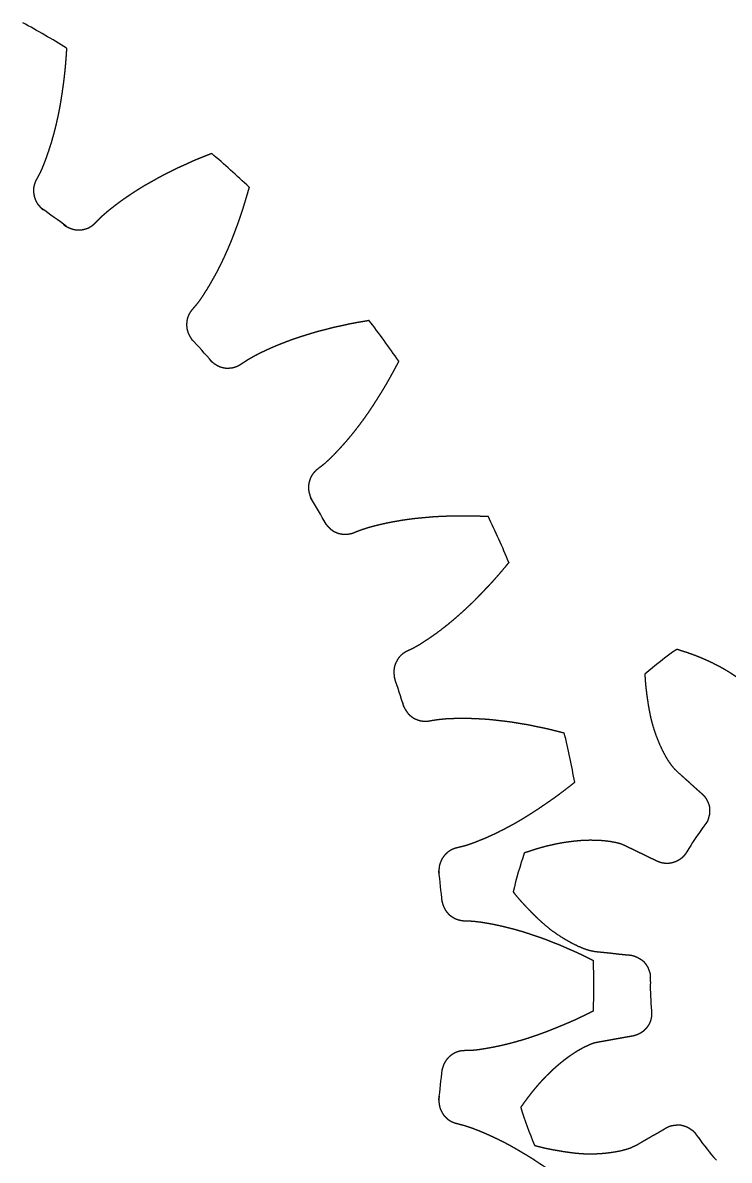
# Model space of a CAD drawing. Header units: millimetres. Extents: x -220 to 558, y -86 to 300.
# Drawn here: x 529.52 to 544.96, y 46.18 to 71.06 of the extents above; entities that cross this region are included whole.
import ezdxf

# ---------------------------------------------------------------- set-up
doc = ezdxf.new("R2010")
doc.units = ezdxf.units.MM
doc.header["$MEASUREMENT"] = 0
doc.layers.add('Untitled v10_Sketch14', color=7, linetype='Continuous')

msp = doc.modelspace()

# ---------------------------------------------------------------- linework, layer by layer
at = {"layer": 'Untitled v10_Sketch14'}
for centre, radius, start, end in [((517.811, 49.672), 24.379, 58.7016, 61.3011), ((517.747, 49.718), 24.379, 46.7016, 49.3011), ((518, 50), 20.765, 53.0748, 54.9402), ((517.694, 49.777), 24.379, 34.7016, 37.3011), ((518, 50), 20.765, 41.0748, 42.9402), ((518, 50), 20.765, 29.0748, 30.9402), ((517.654, 49.845), 24.379, 22.7016, 25.3011), ((548.938, 50.082), 8.897, 125.1702, 130.8484), ((518, 50), 20.765, 17.0748, 18.9402), ((517.63, 49.921), 24.379, 10.7016, 13.3011), ((549, 50), 5.764, 143.1527, 149.4465), ((548.902, 50.03), 8.897, 161.1702, 166.8484), ((518, 50), 20.765, 5.0748, 6.9402), ((517.621, 49.999), 24.379, 358.7016, 1.3011), ((549, 50), 5.764, 179.1527, 185.4465), ((518, 50), 20.765, 353.0748, 354.9402), ((548.903, 49.966), 8.897, 197.1702, 202.8484), ((549, 50), 5.764, 215.1527, 221.4465)]:
    msp.add_arc(centre, radius, start, end, dxfattribs=at)
for points in [[(530.476, 70.503), (530.475, 70.484), (530.472, 70.448), (530.469, 70.396), (530.464, 70.329), (530.459, 70.252), (530.453, 70.181), (530.447, 70.115), (530.442, 70.053), (530.436, 69.997), (530.43, 69.943), (530.425, 69.892), (530.419, 69.842), (530.412, 69.792), (530.406, 69.74), (530.398, 69.687), (530.391, 69.631), (530.383, 69.573), (530.374, 69.512), (530.364, 69.448), (530.354, 69.383), (530.343, 69.315), (530.331, 69.245), (530.318, 69.172), (530.303, 69.097), (530.287, 69.019), (530.27, 68.939), (530.251, 68.856), (530.231, 68.772), (530.21, 68.687), (530.187, 68.602), (530.164, 68.518), (530.14, 68.437), (530.116, 68.358), (530.091, 68.283), (530.067, 68.211), (530.044, 68.144), (530.021, 68.081), (529.999, 68.023), (529.978, 67.968), (529.958, 67.917), (529.939, 67.869), (529.919, 67.824), (529.899, 67.782), (529.879, 67.742), (529.858, 67.703), (529.836, 67.665), (529.816, 67.627), (529.797, 67.589), (529.78, 67.549), (529.767, 67.508), (529.758, 67.466), (529.753, 67.422), (529.752, 67.378), (529.755, 67.336), (529.761, 67.296), (529.769, 67.26), (529.777, 67.231), (529.784, 67.208), (529.789, 67.193), (529.794, 67.183), (529.799, 67.173), (529.804, 67.162), (529.812, 67.147), (529.821, 67.13), (529.83, 67.113), (529.839, 67.098), (529.846, 67.088), (529.852, 67.081), (529.86, 67.073), (529.87, 67.062), (529.883, 67.047), (529.897, 67.03), (529.913, 67.012), (529.928, 66.996), (529.942, 66.983), (529.952, 66.976), (529.958, 66.973), (529.962, 66.972), (529.964, 66.971)], [(530.403, 66.653), (530.405, 66.651), (530.41, 66.645), (530.419, 66.637), (530.432, 66.626), (530.452, 66.612), (530.475, 66.599), (530.5, 66.586), (530.526, 66.574), (530.554, 66.563), (530.581, 66.553), (530.607, 66.544), (530.63, 66.537), (530.651, 66.533), (530.669, 66.53), (530.686, 66.528), (530.703, 66.527), (530.719, 66.527), (530.736, 66.526), (530.752, 66.526), (530.767, 66.526), (530.78, 66.527), (530.791, 66.527), (530.802, 66.528), (530.814, 66.53), (530.828, 66.533), (530.846, 66.537), (530.865, 66.542), (530.886, 66.548), (530.906, 66.554), (530.925, 66.56), (530.941, 66.566), (530.954, 66.572), (530.966, 66.578), (530.977, 66.584), (530.988, 66.59), (531, 66.597), (531.012, 66.605), (531.027, 66.615), (531.042, 66.626), (531.057, 66.637), (531.072, 66.649), (531.085, 66.66), (531.096, 66.67), (531.105, 66.68), (531.115, 66.69), (531.125, 66.701), (531.137, 66.714), (531.15, 66.728), (531.165, 66.742), (531.18, 66.756), (531.194, 66.77), (531.206, 66.783), (531.217, 66.794), (531.227, 66.804), (531.237, 66.814), (531.247, 66.823), (531.258, 66.833), (531.271, 66.845), (531.286, 66.857), (531.302, 66.871), (531.319, 66.886), (531.336, 66.901), (531.351, 66.915), (531.364, 66.927), (531.374, 66.935), (531.381, 66.941), (531.386, 66.944), (531.389, 66.946), (531.392, 66.948), (531.396, 66.952), (531.405, 66.959), (531.418, 66.97), (531.436, 66.985), (531.457, 67.001), (531.478, 67.018), (531.497, 67.032), (531.512, 67.044), (531.523, 67.053), (531.533, 67.061), (531.542, 67.068), (531.554, 67.077), (531.568, 67.087), (531.585, 67.1), (531.604, 67.114), (531.625, 67.13), (531.647, 67.146), (531.67, 67.163), (531.694, 67.18), (531.719, 67.198), (531.746, 67.217), (531.775, 67.237), (531.807, 67.258), (531.84, 67.281), (531.876, 67.305), (531.912, 67.329), (531.949, 67.354), (531.986, 67.378), (532.023, 67.401), (532.058, 67.424), (532.092, 67.445), (532.125, 67.465), (532.156, 67.484), (532.186, 67.502), (532.216, 67.519), (532.246, 67.536), (532.275, 67.552), (532.305, 67.569), (532.336, 67.586), (532.367, 67.604), (532.4, 67.622), (532.433, 67.641), (532.467, 67.66), (532.501, 67.679), (532.535, 67.697), (532.567, 67.715), (532.598, 67.731), (532.628, 67.746), (532.657, 67.761), (532.685, 67.774), (532.712, 67.788), (532.741, 67.801), (532.769, 67.816), (532.799, 67.831), (532.83, 67.847), (532.861, 67.863), (532.893, 67.878), (532.924, 67.893), (532.954, 67.907), (532.984, 67.92), (533.014, 67.933), (533.045, 67.947), (533.078, 67.961), (533.112, 67.977), (533.149, 67.994), (533.189, 68.013), (533.231, 68.032), (533.275, 68.051), (533.321, 68.07), (533.366, 68.089), (533.41, 68.107), (533.453, 68.124), (533.493, 68.14), (533.53, 68.154), (533.564, 68.168), (533.595, 68.18), (533.616, 68.189), (533.631, 68.195), (533.64, 68.199), (533.644, 68.201)], [(534.466, 67.461), (534.461, 67.443), (534.451, 67.408), (534.437, 67.358), (534.419, 67.294), (534.397, 67.219), (534.377, 67.151), (534.357, 67.087), (534.339, 67.028), (534.322, 66.974), (534.305, 66.923), (534.289, 66.874), (534.273, 66.826), (534.256, 66.779), (534.239, 66.73), (534.221, 66.679), (534.202, 66.626), (534.181, 66.57), (534.16, 66.513), (534.138, 66.453), (534.114, 66.391), (534.089, 66.327), (534.063, 66.261), (534.035, 66.192), (534.005, 66.122), (533.973, 66.049), (533.939, 65.974), (533.904, 65.897), (533.867, 65.819), (533.828, 65.74), (533.788, 65.662), (533.748, 65.585), (533.708, 65.51), (533.668, 65.438), (533.628, 65.369), (533.59, 65.304), (533.553, 65.244), (533.518, 65.187), (533.484, 65.134), (533.452, 65.085), (533.422, 65.039), (533.393, 64.996), (533.364, 64.956), (533.336, 64.919), (533.308, 64.884), (533.279, 64.851), (533.251, 64.818), (533.223, 64.786), (533.196, 64.752), (533.171, 64.717), (533.15, 64.679), (533.132, 64.639), (533.118, 64.598), (533.108, 64.555), (533.102, 64.513), (533.1, 64.473), (533.1, 64.436), (533.102, 64.406), (533.104, 64.382), (533.106, 64.366), (533.109, 64.355), (533.111, 64.345), (533.115, 64.333), (533.119, 64.317), (533.124, 64.298), (533.13, 64.279), (533.135, 64.263), (533.14, 64.252), (533.145, 64.243), (533.15, 64.234), (533.158, 64.221), (533.167, 64.204), (533.178, 64.184), (533.19, 64.163), (533.201, 64.145), (533.212, 64.129), (533.22, 64.12), (533.226, 64.116), (533.23, 64.114), (533.231, 64.113)], [(533.594, 63.711), (533.596, 63.708), (533.6, 63.701), (533.606, 63.691), (533.617, 63.678), (533.634, 63.661), (533.653, 63.643), (533.675, 63.625), (533.699, 63.607), (533.723, 63.591), (533.748, 63.575), (533.771, 63.561), (533.793, 63.55), (533.812, 63.541), (533.829, 63.534), (533.845, 63.529), (533.861, 63.525), (533.877, 63.521), (533.893, 63.517), (533.909, 63.514), (533.924, 63.511), (533.937, 63.508), (533.948, 63.507), (533.959, 63.506), (533.971, 63.505), (533.985, 63.505), (534.003, 63.505), (534.023, 63.506), (534.045, 63.507), (534.066, 63.509), (534.085, 63.511), (534.102, 63.513), (534.117, 63.516), (534.13, 63.52), (534.142, 63.523), (534.154, 63.527), (534.166, 63.532), (534.18, 63.537), (534.196, 63.543), (534.213, 63.551), (534.231, 63.559), (534.248, 63.567), (534.263, 63.575), (534.275, 63.583), (534.287, 63.591), (534.298, 63.599), (534.31, 63.608), (534.325, 63.617), (534.341, 63.628), (534.358, 63.639), (534.376, 63.65), (534.393, 63.66), (534.407, 63.67), (534.42, 63.679), (534.432, 63.687), (534.443, 63.694), (534.455, 63.702), (534.469, 63.709), (534.484, 63.717), (534.501, 63.726), (534.519, 63.737), (534.539, 63.748), (534.558, 63.759), (534.576, 63.77), (534.591, 63.778), (534.603, 63.784), (534.611, 63.788), (534.616, 63.79), (534.619, 63.792), (534.623, 63.793), (534.628, 63.796), (534.638, 63.802), (534.653, 63.81), (534.674, 63.82), (534.698, 63.832), (534.721, 63.844), (534.743, 63.854), (534.76, 63.863), (534.774, 63.869), (534.784, 63.874), (534.795, 63.879), (534.808, 63.885), (534.824, 63.893), (534.843, 63.902), (534.865, 63.912), (534.889, 63.923), (534.914, 63.934), (534.939, 63.946), (534.966, 63.957), (534.995, 63.97), (535.025, 63.983), (535.058, 63.996), (535.093, 64.011), (535.131, 64.026), (535.17, 64.042), (535.211, 64.058), (535.253, 64.074), (535.294, 64.09), (535.334, 64.105), (535.373, 64.12), (535.411, 64.134), (535.447, 64.146), (535.482, 64.158), (535.515, 64.17), (535.548, 64.18), (535.58, 64.191), (535.613, 64.201), (535.645, 64.211), (535.679, 64.221), (535.714, 64.232), (535.749, 64.243), (535.786, 64.255), (535.823, 64.266), (535.86, 64.278), (535.896, 64.289), (535.932, 64.299), (535.966, 64.309), (535.998, 64.317), (536.029, 64.325), (536.059, 64.333), (536.089, 64.34), (536.12, 64.348), (536.151, 64.356), (536.183, 64.364), (536.217, 64.373), (536.25, 64.382), (536.284, 64.391), (536.318, 64.399), (536.35, 64.407), (536.382, 64.413), (536.415, 64.42), (536.448, 64.426), (536.482, 64.434), (536.519, 64.442), (536.559, 64.451), (536.602, 64.461), (536.648, 64.471), (536.695, 64.481), (536.743, 64.49), (536.791, 64.499), (536.838, 64.507), (536.883, 64.515), (536.926, 64.522), (536.966, 64.529), (537.002, 64.535), (537.034, 64.541), (537.057, 64.545), (537.072, 64.548), (537.082, 64.55), (537.086, 64.55)], [(537.736, 63.656), (537.728, 63.639), (537.711, 63.607), (537.687, 63.561), (537.655, 63.502), (537.619, 63.434), (537.585, 63.371), (537.553, 63.313), (537.523, 63.259), (537.494, 63.21), (537.467, 63.163), (537.441, 63.119), (537.415, 63.075), (537.389, 63.032), (537.362, 62.988), (537.334, 62.942), (537.304, 62.894), (537.273, 62.844), (537.24, 62.792), (537.206, 62.738), (537.17, 62.682), (537.132, 62.625), (537.092, 62.566), (537.051, 62.505), (537.007, 62.442), (536.961, 62.377), (536.912, 62.311), (536.861, 62.243), (536.809, 62.174), (536.755, 62.105), (536.7, 62.037), (536.644, 61.97), (536.589, 61.905), (536.535, 61.843), (536.482, 61.784), (536.431, 61.729), (536.383, 61.677), (536.336, 61.629), (536.292, 61.584), (536.251, 61.542), (536.212, 61.504), (536.174, 61.468), (536.138, 61.435), (536.103, 61.405), (536.068, 61.376), (536.033, 61.35), (535.998, 61.324), (535.964, 61.298), (535.931, 61.27), (535.9, 61.241), (535.871, 61.208), (535.845, 61.173), (535.823, 61.136), (535.804, 61.096), (535.79, 61.056), (535.779, 61.017), (535.771, 60.981), (535.767, 60.951), (535.764, 60.928), (535.763, 60.911), (535.763, 60.9), (535.764, 60.89), (535.764, 60.877), (535.765, 60.86), (535.767, 60.841), (535.768, 60.821), (535.77, 60.805), (535.772, 60.793), (535.775, 60.783), (535.779, 60.773), (535.783, 60.759), (535.789, 60.74), (535.796, 60.718), (535.802, 60.696), (535.81, 60.675), (535.817, 60.658), (535.823, 60.647), (535.828, 60.642), (535.831, 60.639), (535.833, 60.637)], [(536.104, 60.169), (536.105, 60.166), (536.108, 60.158), (536.112, 60.147), (536.12, 60.132), (536.132, 60.112), (536.148, 60.09), (536.165, 60.068), (536.185, 60.046), (536.205, 60.025), (536.226, 60.004), (536.246, 59.986), (536.265, 59.971), (536.282, 59.958), (536.297, 59.947), (536.312, 59.939), (536.327, 59.932), (536.341, 59.924), (536.357, 59.918), (536.371, 59.911), (536.385, 59.905), (536.397, 59.9), (536.408, 59.896), (536.418, 59.892), (536.43, 59.889), (536.444, 59.886), (536.461, 59.883), (536.481, 59.879), (536.502, 59.876), (536.523, 59.873), (536.543, 59.871), (536.56, 59.87), (536.575, 59.87), (536.588, 59.871), (536.601, 59.872), (536.613, 59.873), (536.626, 59.875), (536.641, 59.877), (536.658, 59.88), (536.676, 59.884), (536.695, 59.888), (536.713, 59.892), (536.73, 59.897), (536.744, 59.902), (536.757, 59.908), (536.769, 59.913), (536.783, 59.919), (536.799, 59.926), (536.817, 59.933), (536.837, 59.94), (536.856, 59.947), (536.874, 59.954), (536.891, 59.96), (536.905, 59.966), (536.919, 59.972), (536.931, 59.976), (536.944, 59.981), (536.959, 59.985), (536.975, 59.99), (536.994, 59.996), (537.014, 60.002), (537.036, 60.009), (537.057, 60.016), (537.077, 60.022), (537.093, 60.028), (537.106, 60.031), (537.115, 60.033), (537.12, 60.034), (537.124, 60.035), (537.127, 60.036), (537.133, 60.038), (537.144, 60.041), (537.161, 60.045), (537.183, 60.051), (537.209, 60.058), (537.234, 60.065), (537.258, 60.07), (537.276, 60.075), (537.291, 60.079), (537.302, 60.081), (537.314, 60.084), (537.328, 60.087), (537.345, 60.091), (537.365, 60.096), (537.389, 60.101), (537.414, 60.107), (537.441, 60.113), (537.469, 60.119), (537.497, 60.125), (537.528, 60.131), (537.56, 60.137), (537.595, 60.144), (537.633, 60.151), (537.673, 60.158), (537.715, 60.165), (537.758, 60.172), (537.802, 60.18), (537.845, 60.187), (537.888, 60.193), (537.929, 60.199), (537.969, 60.205), (538.007, 60.21), (538.043, 60.214), (538.079, 60.218), (538.113, 60.222), (538.147, 60.225), (538.18, 60.229), (538.214, 60.232), (538.249, 60.235), (538.285, 60.238), (538.323, 60.242), (538.361, 60.245), (538.399, 60.249), (538.438, 60.252), (538.476, 60.256), (538.513, 60.258), (538.548, 60.261), (538.581, 60.262), (538.613, 60.264), (538.644, 60.265), (538.675, 60.266), (538.707, 60.267), (538.739, 60.268), (538.772, 60.27), (538.807, 60.272), (538.842, 60.274), (538.877, 60.275), (538.911, 60.276), (538.945, 60.277), (538.977, 60.276), (539.01, 60.276), (539.044, 60.276), (539.079, 60.275), (539.117, 60.276), (539.158, 60.277), (539.202, 60.277), (539.249, 60.278), (539.297, 60.278), (539.346, 60.277), (539.395, 60.275), (539.443, 60.274), (539.488, 60.272), (539.532, 60.27), (539.572, 60.268), (539.608, 60.267), (539.641, 60.265), (539.664, 60.265), (539.68, 60.264), (539.69, 60.264), (539.694, 60.264)], [(540.144, 59.254), (540.132, 59.24), (540.109, 59.212), (540.076, 59.172), (540.033, 59.121), (539.983, 59.061), (539.937, 59.007), (539.893, 58.957), (539.853, 58.91), (539.815, 58.868), (539.779, 58.828), (539.744, 58.79), (539.71, 58.753), (539.675, 58.716), (539.639, 58.678), (539.602, 58.639), (539.563, 58.599), (539.522, 58.556), (539.479, 58.512), (539.435, 58.467), (539.388, 58.419), (539.339, 58.371), (539.288, 58.321), (539.234, 58.271), (539.178, 58.218), (539.12, 58.164), (539.058, 58.11), (538.995, 58.054), (538.929, 57.998), (538.862, 57.941), (538.794, 57.886), (538.726, 57.832), (538.658, 57.78), (538.592, 57.73), (538.529, 57.684), (538.467, 57.64), (538.409, 57.6), (538.353, 57.562), (538.301, 57.528), (538.252, 57.496), (538.206, 57.466), (538.162, 57.439), (538.119, 57.414), (538.078, 57.392), (538.038, 57.371), (537.999, 57.352), (537.959, 57.334), (537.92, 57.316), (537.882, 57.296), (537.846, 57.274), (537.811, 57.248), (537.778, 57.219), (537.749, 57.187), (537.722, 57.152), (537.7, 57.115), (537.681, 57.08), (537.666, 57.046), (537.655, 57.018), (537.648, 56.996), (537.644, 56.98), (537.641, 56.969), (537.64, 56.959), (537.638, 56.946), (537.635, 56.929), (537.632, 56.91), (537.63, 56.891), (537.628, 56.874), (537.628, 56.862), (537.628, 56.852), (537.63, 56.841), (537.632, 56.826), (537.633, 56.807), (537.635, 56.784), (537.637, 56.761), (537.64, 56.739), (537.644, 56.721), (537.648, 56.709), (537.651, 56.702), (537.653, 56.699), (537.655, 56.697)], [(546.706, 55.289), (546.702, 55.287), (546.693, 55.283), (546.68, 55.278), (546.663, 55.272), (546.643, 55.265), (546.625, 55.26), (546.607, 55.255), (546.591, 55.251), (546.575, 55.248), (546.56, 55.246), (546.546, 55.244), (546.532, 55.243), (546.518, 55.243), (546.503, 55.242), (546.489, 55.242), (546.474, 55.243), (546.459, 55.244), (546.443, 55.245), (546.427, 55.247), (546.411, 55.249), (546.394, 55.252), (546.376, 55.256), (546.359, 55.261), (546.341, 55.267), (546.324, 55.273), (546.308, 55.279), (546.294, 55.285), (546.28, 55.29), (546.268, 55.296), (546.257, 55.302), (546.246, 55.309), (546.234, 55.316), (546.222, 55.323), (546.209, 55.332), (546.196, 55.341), (546.183, 55.351), (546.171, 55.361), (546.159, 55.372), (546.148, 55.382), (546.137, 55.393), (546.128, 55.403), (546.118, 55.414), (546.109, 55.425), (546.101, 55.436), (546.092, 55.447), (546.084, 55.459), (546.075, 55.471), (546.068, 55.484), (546.06, 55.496), (546.053, 55.508), (546.047, 55.52), (546.041, 55.531), (546.035, 55.542), (546.029, 55.554), (546.022, 55.566), (546.015, 55.579), (546.008, 55.593), (546, 55.607), (545.992, 55.622), (545.985, 55.636), (545.978, 55.649), (545.971, 55.662), (545.964, 55.675), (545.957, 55.688), (545.949, 55.703), (545.941, 55.718), (545.932, 55.735), (545.923, 55.752), (545.914, 55.768), (545.906, 55.783), (545.899, 55.797), (545.892, 55.809), (545.886, 55.821), (545.88, 55.832), (545.874, 55.843), (545.868, 55.855), (545.861, 55.867), (545.854, 55.88), (545.848, 55.891), (545.842, 55.903), (545.836, 55.914), (545.83, 55.925), (545.824, 55.937), (545.816, 55.951), (545.808, 55.967), (545.799, 55.984), (545.789, 56.002), (545.78, 56.02), (545.771, 56.036), (545.762, 56.051), (545.755, 56.065), (545.749, 56.077), (545.742, 56.089), (545.736, 56.101), (545.728, 56.115), (545.72, 56.131), (545.712, 56.147), (545.703, 56.164), (545.694, 56.18), (545.685, 56.195), (545.678, 56.209), (545.671, 56.22), (545.665, 56.23), (545.661, 56.238), (545.657, 56.245), (545.653, 56.251), (545.648, 56.259), (545.642, 56.268), (545.635, 56.278), (545.625, 56.29), (545.615, 56.303), (545.605, 56.315), (545.596, 56.327), (545.587, 56.337), (545.578, 56.347), (545.57, 56.357), (545.56, 56.367), (545.55, 56.379), (545.538, 56.391), (545.527, 56.403), (545.516, 56.415), (545.506, 56.425), (545.497, 56.435), (545.488, 56.443), (545.48, 56.452), (545.471, 56.461), (545.46, 56.471), (545.447, 56.483), (545.433, 56.497), (545.418, 56.51), (545.404, 56.524), (545.391, 56.536), (545.379, 56.546), (545.369, 56.555), (545.359, 56.564), (545.348, 56.573), (545.336, 56.583), (545.322, 56.595), (545.305, 56.608), (545.288, 56.622), (545.27, 56.637), (545.253, 56.65), (545.236, 56.663), (545.222, 56.674), (545.208, 56.684), (545.197, 56.693), (545.185, 56.701), (545.175, 56.709), (545.163, 56.718), (545.151, 56.727), (545.138, 56.737), (545.122, 56.747), (545.106, 56.759), (545.089, 56.77), (545.072, 56.782), (545.055, 56.792), (545.041, 56.802), (545.029, 56.81), (545.019, 56.817), (545.01, 56.823), (545.002, 56.828), (544.992, 56.834), (544.981, 56.841), (544.969, 56.849), (544.955, 56.858), (544.94, 56.867), (544.924, 56.876), (544.91, 56.885), (544.895, 56.893), (544.881, 56.902), (544.868, 56.91), (544.855, 56.917), (544.842, 56.925), (544.829, 56.932), (544.815, 56.94), (544.801, 56.948), (544.786, 56.956), (544.771, 56.964), (544.755, 56.972), (544.739, 56.981), (544.723, 56.99), (544.706, 56.998), (544.69, 57.007), (544.673, 57.016), (544.656, 57.025), (544.639, 57.033), (544.621, 57.042), (544.603, 57.052), (544.583, 57.061), (544.563, 57.071), (544.542, 57.081), (544.519, 57.091), (544.496, 57.102), (544.471, 57.113), (544.447, 57.124), (544.422, 57.134), (544.399, 57.145), (544.376, 57.154), (544.355, 57.163), (544.336, 57.171), (544.318, 57.179), (544.3, 57.186), (544.281, 57.194), (544.26, 57.202), (544.237, 57.211), (544.212, 57.221), (544.185, 57.231), (544.158, 57.241), (544.131, 57.25), (544.107, 57.259), (544.087, 57.266), (544.07, 57.272), (544.056, 57.277), (544.045, 57.281), (544.033, 57.285), (544.02, 57.289), (544.004, 57.294), (543.984, 57.301), (543.961, 57.308), (543.936, 57.316), (543.911, 57.324), (543.887, 57.332), (543.865, 57.339), (543.846, 57.345), (543.831, 57.35), (543.821, 57.353), (543.816, 57.354), (543.814, 57.355), (543.813, 57.355)], [(543.118, 56.812), (543.118, 56.804), (543.119, 56.788), (543.119, 56.762), (543.121, 56.725), (543.124, 56.674), (543.129, 56.618), (543.135, 56.558), (543.142, 56.495), (543.149, 56.427), (543.159, 56.356), (543.169, 56.283), (543.18, 56.208), (543.192, 56.132), (543.205, 56.055), (543.22, 55.977), (543.236, 55.899), (543.254, 55.821), (543.274, 55.742), (543.297, 55.662), (543.322, 55.581), (543.35, 55.499), (543.381, 55.417), (543.414, 55.334), (543.45, 55.253), (543.487, 55.173), (543.525, 55.098), (543.563, 55.027), (543.6, 54.963), (543.637, 54.905), (543.671, 54.854), (543.704, 54.81), (543.736, 54.772), (543.767, 54.739), (543.798, 54.708), (543.828, 54.679), (543.859, 54.651), (543.891, 54.623), (543.923, 54.594), (543.957, 54.564), (543.991, 54.534), (544.025, 54.503), (544.06, 54.471), (544.095, 54.439), (544.13, 54.407), (544.164, 54.376), (544.198, 54.345), (544.23, 54.315), (544.262, 54.287), (544.292, 54.261), (544.32, 54.236), (544.347, 54.214), (544.372, 54.192), (544.394, 54.171), (544.414, 54.149), (544.432, 54.126), (544.448, 54.102), (544.462, 54.078), (544.475, 54.052), (544.487, 54.027), (544.498, 54.003), (544.508, 53.979), (544.516, 53.956), (544.523, 53.934), (544.528, 53.912), (544.531, 53.889), (544.533, 53.866), (544.533, 53.841), (544.533, 53.816), (544.532, 53.792), (544.531, 53.772), (544.53, 53.756), (544.529, 53.745), (544.526, 53.736), (544.523, 53.726), (544.519, 53.711), (544.513, 53.69), (544.507, 53.665), (544.5, 53.64), (544.493, 53.618), (544.486, 53.599), (544.478, 53.585), (544.47, 53.572), (544.459, 53.557), (544.445, 53.54), (544.429, 53.518), (544.414, 53.496), (544.401, 53.477), (544.392, 53.464), (544.387, 53.457)], [(537.823, 56.183), (537.823, 56.179), (537.824, 56.172), (537.826, 56.16), (537.83, 56.143), (537.838, 56.121), (537.849, 56.097), (537.862, 56.072), (537.876, 56.046), (537.892, 56.02), (537.908, 55.996), (537.924, 55.974), (537.939, 55.955), (537.952, 55.939), (537.966, 55.926), (537.978, 55.915), (537.991, 55.904), (538.004, 55.894), (538.017, 55.884), (538.03, 55.875), (538.042, 55.866), (538.053, 55.858), (538.063, 55.852), (538.072, 55.847), (538.083, 55.842), (538.096, 55.836), (538.113, 55.829), (538.131, 55.821), (538.151, 55.813), (538.171, 55.806), (538.19, 55.8), (538.206, 55.796), (538.221, 55.793), (538.234, 55.79), (538.247, 55.789), (538.259, 55.788), (538.272, 55.786), (538.288, 55.786), (538.305, 55.785), (538.323, 55.785), (538.342, 55.785), (538.361, 55.786), (538.378, 55.787), (538.393, 55.789), (538.407, 55.791), (538.42, 55.794), (538.435, 55.797), (538.452, 55.8), (538.471, 55.803), (538.492, 55.806), (538.512, 55.809), (538.532, 55.812), (538.549, 55.815), (538.564, 55.818), (538.578, 55.82), (538.592, 55.822), (538.606, 55.824), (538.621, 55.825), (538.638, 55.827), (538.657, 55.828), (538.678, 55.83), (538.701, 55.833), (538.723, 55.835), (538.744, 55.837), (538.761, 55.839), (538.774, 55.84), (538.783, 55.84), (538.789, 55.84), (538.792, 55.84), (538.796, 55.84), (538.802, 55.84), (538.813, 55.841), (538.831, 55.842), (538.854, 55.843), (538.88, 55.845), (538.907, 55.846), (538.93, 55.846), (538.95, 55.847), (538.964, 55.848), (538.977, 55.848), (538.988, 55.848), (539.003, 55.849), (539.02, 55.849), (539.041, 55.849), (539.065, 55.85), (539.091, 55.85), (539.119, 55.85), (539.147, 55.85), (539.176, 55.85), (539.207, 55.85), (539.24, 55.849), (539.276, 55.848), (539.314, 55.847), (539.355, 55.846), (539.397, 55.844), (539.441, 55.842), (539.486, 55.84), (539.53, 55.838), (539.573, 55.835), (539.614, 55.833), (539.654, 55.83), (539.693, 55.827), (539.729, 55.824), (539.764, 55.821), (539.799, 55.817), (539.832, 55.813), (539.866, 55.809), (539.9, 55.805), (539.935, 55.801), (539.971, 55.797), (540.008, 55.793), (540.046, 55.788), (540.085, 55.784), (540.123, 55.779), (540.161, 55.774), (540.197, 55.769), (540.232, 55.764), (540.265, 55.759), (540.297, 55.754), (540.327, 55.748), (540.358, 55.743), (540.389, 55.737), (540.421, 55.732), (540.454, 55.727), (540.488, 55.721), (540.522, 55.716), (540.557, 55.71), (540.591, 55.704), (540.624, 55.697), (540.656, 55.69), (540.688, 55.683), (540.72, 55.676), (540.755, 55.668), (540.792, 55.661), (540.833, 55.653), (540.876, 55.645), (540.921, 55.635), (540.968, 55.625), (541.016, 55.614), (541.064, 55.603), (541.11, 55.591), (541.154, 55.579), (541.196, 55.569), (541.235, 55.559), (541.271, 55.55), (541.303, 55.542), (541.325, 55.536), (541.34, 55.533), (541.35, 55.53), (541.354, 55.529)], [(541.584, 54.448), (541.57, 54.436), (541.542, 54.414), (541.5, 54.381), (541.448, 54.34), (541.387, 54.293), (541.33, 54.249), (541.277, 54.209), (541.228, 54.172), (541.182, 54.138), (541.138, 54.107), (541.096, 54.077), (541.055, 54.048), (541.014, 54.019), (540.971, 53.99), (540.926, 53.959), (540.88, 53.928), (540.831, 53.895), (540.78, 53.86), (540.726, 53.825), (540.671, 53.789), (540.613, 53.752), (540.553, 53.714), (540.49, 53.675), (540.424, 53.635), (540.356, 53.595), (540.284, 53.554), (540.21, 53.513), (540.134, 53.471), (540.057, 53.431), (539.979, 53.39), (539.901, 53.352), (539.824, 53.315), (539.75, 53.28), (539.677, 53.248), (539.608, 53.218), (539.543, 53.191), (539.481, 53.165), (539.423, 53.142), (539.368, 53.121), (539.316, 53.102), (539.268, 53.084), (539.221, 53.069), (539.177, 53.056), (539.133, 53.044), (539.09, 53.034), (539.048, 53.024), (539.006, 53.014), (538.965, 53.003), (538.924, 52.988), (538.885, 52.971), (538.847, 52.949), (538.811, 52.924), (538.778, 52.895), (538.749, 52.864), (538.723, 52.833), (538.701, 52.804), (538.685, 52.778), (538.673, 52.758), (538.666, 52.743), (538.661, 52.733), (538.657, 52.723), (538.653, 52.711), (538.647, 52.696), (538.64, 52.677), (538.633, 52.659), (538.628, 52.643), (538.625, 52.631), (538.624, 52.621), (538.623, 52.61), (538.622, 52.595), (538.62, 52.576), (538.617, 52.554), (538.614, 52.53), (538.612, 52.508), (538.612, 52.49), (538.613, 52.478), (538.615, 52.47), (538.617, 52.466), (538.618, 52.465)], [(544.036, 52.93), (544.033, 52.926), (544.028, 52.918), (544.02, 52.906), (544.01, 52.891), (543.998, 52.874), (543.987, 52.859), (543.975, 52.845), (543.964, 52.832), (543.953, 52.821), (543.943, 52.81), (543.932, 52.8), (543.921, 52.791), (543.91, 52.782), (543.899, 52.774), (543.887, 52.765), (543.875, 52.757), (543.862, 52.749), (543.849, 52.74), (543.835, 52.732), (543.82, 52.725), (543.804, 52.717), (543.788, 52.71), (543.771, 52.704), (543.753, 52.698), (543.736, 52.693), (543.72, 52.688), (543.704, 52.685), (543.69, 52.681), (543.677, 52.679), (543.664, 52.677), (543.651, 52.676), (543.638, 52.675), (543.624, 52.674), (543.608, 52.673), (543.592, 52.673), (543.576, 52.674), (543.56, 52.675), (543.544, 52.676), (543.529, 52.678), (543.514, 52.68), (543.5, 52.683), (543.486, 52.686), (543.473, 52.689), (543.459, 52.693), (543.446, 52.697), (543.432, 52.702), (543.418, 52.707), (543.405, 52.713), (543.391, 52.718), (543.379, 52.724), (543.367, 52.73), (543.355, 52.735), (543.344, 52.741), (543.332, 52.746), (543.319, 52.753), (543.306, 52.759), (543.292, 52.766), (543.277, 52.773), (543.262, 52.78), (543.248, 52.787), (543.234, 52.794), (543.221, 52.8), (543.208, 52.807), (543.194, 52.813), (543.18, 52.82), (543.164, 52.828), (543.147, 52.836), (543.13, 52.844), (543.113, 52.852), (543.098, 52.86), (543.084, 52.867), (543.071, 52.873), (543.059, 52.879), (543.048, 52.884), (543.036, 52.89), (543.024, 52.896), (543.012, 52.902), (542.999, 52.908), (542.987, 52.914), (542.976, 52.919), (542.964, 52.925), (542.953, 52.93), (542.941, 52.936), (542.926, 52.943), (542.91, 52.951), (542.893, 52.96), (542.874, 52.968), (542.856, 52.977), (542.839, 52.985), (542.824, 52.993), (542.81, 52.999), (542.798, 53.005), (542.786, 53.011), (542.773, 53.017), (542.759, 53.024), (542.743, 53.032), (542.727, 53.04), (542.709, 53.048), (542.693, 53.056), (542.677, 53.064), (542.663, 53.07), (542.651, 53.075), (542.64, 53.08), (542.632, 53.084), (542.625, 53.087), (542.618, 53.09), (542.61, 53.094), (542.599, 53.097), (542.587, 53.101), (542.572, 53.106), (542.557, 53.11), (542.542, 53.114), (542.527, 53.118), (542.514, 53.121), (542.501, 53.124), (542.488, 53.127), (542.475, 53.129), (542.46, 53.132), (542.443, 53.135), (542.427, 53.138), (542.411, 53.141), (542.396, 53.144), (542.383, 53.147), (542.372, 53.149), (542.36, 53.151), (542.348, 53.153), (542.333, 53.155), (542.315, 53.157), (542.296, 53.159), (542.275, 53.162), (542.256, 53.164), (542.239, 53.166), (542.223, 53.168), (542.209, 53.169), (542.196, 53.17), (542.182, 53.171), (542.166, 53.172), (542.148, 53.173), (542.127, 53.175), (542.104, 53.176), (542.082, 53.177), (542.059, 53.178), (542.039, 53.178), (542.02, 53.179), (542.004, 53.179), (541.989, 53.179), (541.975, 53.179), (541.961, 53.179), (541.947, 53.18), (541.932, 53.18), (541.915, 53.18), (541.897, 53.179), (541.877, 53.179), (541.856, 53.178), (541.836, 53.177), (541.816, 53.177), (541.799, 53.176), (541.784, 53.175), (541.772, 53.175), (541.762, 53.175), (541.752, 53.174), (541.741, 53.174), (541.728, 53.173), (541.713, 53.171), (541.696, 53.17), (541.679, 53.168), (541.661, 53.167), (541.644, 53.165), (541.627, 53.164), (541.611, 53.163), (541.596, 53.161), (541.581, 53.16), (541.566, 53.158), (541.551, 53.156), (541.535, 53.155), (541.519, 53.153), (541.503, 53.15), (541.486, 53.148), (541.468, 53.146), (541.45, 53.143), (541.431, 53.141), (541.413, 53.138), (541.394, 53.135), (541.376, 53.133), (541.357, 53.13), (541.338, 53.127), (541.318, 53.123), (541.298, 53.12), (541.276, 53.116), (541.254, 53.112), (541.231, 53.108), (541.207, 53.103), (541.181, 53.098), (541.155, 53.093), (541.129, 53.087), (541.103, 53.081), (541.078, 53.075), (541.054, 53.07), (541.032, 53.065), (541.012, 53.06), (540.992, 53.056), (540.973, 53.051), (540.954, 53.046), (540.932, 53.041), (540.908, 53.034), (540.882, 53.027), (540.855, 53.02), (540.827, 53.012), (540.8, 53.004), (540.775, 52.997), (540.754, 52.991), (540.737, 52.986), (540.723, 52.981), (540.711, 52.978), (540.7, 52.974), (540.687, 52.97), (540.67, 52.964), (540.65, 52.958), (540.628, 52.951), (540.603, 52.943), (540.578, 52.934), (540.554, 52.926), (540.532, 52.919), (540.513, 52.913), (540.498, 52.908), (540.489, 52.904), (540.484, 52.903), (540.481, 52.902), (540.48, 52.901)], [(540.238, 52.054), (540.242, 52.048), (540.252, 52.035), (540.268, 52.014), (540.291, 51.985), (540.324, 51.946), (540.36, 51.903), (540.4, 51.858), (540.443, 51.811), (540.489, 51.761), (540.538, 51.709), (540.589, 51.656), (540.642, 51.602), (540.697, 51.547), (540.753, 51.492), (540.81, 51.438), (540.869, 51.384), (540.93, 51.331), (540.993, 51.279), (541.058, 51.228), (541.126, 51.177), (541.197, 51.128), (541.27, 51.079), (541.346, 51.032), (541.423, 50.987), (541.499, 50.945), (541.574, 50.906), (541.647, 50.871), (541.715, 50.841), (541.778, 50.816), (541.836, 50.795), (541.888, 50.779), (541.937, 50.767), (541.981, 50.758), (542.024, 50.751), (542.066, 50.746), (542.107, 50.741), (542.15, 50.737), (542.193, 50.733), (542.237, 50.728), (542.283, 50.724), (542.329, 50.719), (542.376, 50.714), (542.423, 50.708), (542.47, 50.703), (542.516, 50.698), (542.561, 50.692), (542.605, 50.688), (542.647, 50.683), (542.686, 50.68), (542.724, 50.676), (542.759, 50.674), (542.792, 50.671), (542.822, 50.667), (542.851, 50.661), (542.879, 50.653), (542.906, 50.643), (542.932, 50.631), (542.957, 50.619), (542.981, 50.605), (543.005, 50.592), (543.027, 50.579), (543.047, 50.565), (543.066, 50.551), (543.083, 50.536), (543.099, 50.52), (543.114, 50.502), (543.129, 50.482), (543.143, 50.462), (543.157, 50.442), (543.168, 50.425), (543.176, 50.412), (543.181, 50.402), (543.185, 50.393), (543.188, 50.383), (543.194, 50.368), (543.201, 50.348), (543.211, 50.324), (543.22, 50.3), (543.227, 50.278), (543.232, 50.259), (543.235, 50.242), (543.235, 50.227), (543.235, 50.209), (543.235, 50.187), (543.234, 50.159), (543.235, 50.133), (543.235, 50.11), (543.236, 50.094), (543.236, 50.085)], [(538.675, 51.926), (538.675, 51.923), (538.674, 51.915), (538.673, 51.903), (538.674, 51.886), (538.677, 51.862), (538.683, 51.837), (538.69, 51.809), (538.699, 51.781), (538.709, 51.753), (538.719, 51.726), (538.73, 51.701), (538.741, 51.68), (538.751, 51.661), (538.761, 51.645), (538.771, 51.632), (538.782, 51.619), (538.792, 51.606), (538.803, 51.594), (538.814, 51.582), (538.824, 51.571), (538.833, 51.561), (538.841, 51.553), (538.849, 51.546), (538.859, 51.538), (538.871, 51.53), (538.885, 51.52), (538.902, 51.508), (538.92, 51.497), (538.938, 51.485), (538.955, 51.476), (538.97, 51.468), (538.984, 51.462), (538.996, 51.457), (539.008, 51.453), (539.02, 51.449), (539.033, 51.445), (539.047, 51.441), (539.064, 51.437), (539.082, 51.433), (539.101, 51.429), (539.119, 51.426), (539.136, 51.424), (539.151, 51.422), (539.165, 51.422), (539.179, 51.422), (539.194, 51.422), (539.211, 51.421), (539.23, 51.42), (539.251, 51.419), (539.272, 51.417), (539.291, 51.416), (539.309, 51.416), (539.325, 51.415), (539.339, 51.415), (539.352, 51.414), (539.366, 51.413), (539.381, 51.411), (539.398, 51.409), (539.418, 51.406), (539.439, 51.404), (539.461, 51.401), (539.484, 51.399), (539.504, 51.397), (539.521, 51.395), (539.534, 51.393), (539.543, 51.391), (539.549, 51.39), (539.552, 51.389), (539.555, 51.389), (539.562, 51.388), (539.573, 51.386), (539.59, 51.384), (539.613, 51.38), (539.639, 51.376), (539.665, 51.371), (539.689, 51.367), (539.708, 51.364), (539.722, 51.361), (539.734, 51.359), (539.746, 51.357), (539.76, 51.354), (539.777, 51.351), (539.798, 51.347), (539.821, 51.342), (539.847, 51.337), (539.874, 51.331), (539.901, 51.326), (539.93, 51.319), (539.96, 51.313), (539.992, 51.305), (540.027, 51.297), (540.064, 51.288), (540.103, 51.278), (540.145, 51.268), (540.187, 51.257), (540.23, 51.245), (540.273, 51.234), (540.315, 51.223), (540.355, 51.211), (540.393, 51.2), (540.43, 51.19), (540.465, 51.179), (540.499, 51.168), (540.532, 51.158), (540.564, 51.147), (540.596, 51.136), (540.628, 51.125), (540.662, 51.114), (540.696, 51.102), (540.731, 51.09), (540.768, 51.078), (540.804, 51.066), (540.841, 51.053), (540.877, 51.041), (540.912, 51.028), (540.945, 51.016), (540.976, 51.004), (541.006, 50.992), (541.035, 50.98), (541.063, 50.969), (541.092, 50.957), (541.122, 50.945), (541.154, 50.933), (541.186, 50.921), (541.219, 50.908), (541.251, 50.895), (541.283, 50.882), (541.314, 50.869), (541.344, 50.856), (541.373, 50.842), (541.404, 50.828), (541.436, 50.813), (541.471, 50.798), (541.509, 50.782), (541.55, 50.765), (541.592, 50.747), (541.636, 50.727), (541.68, 50.706), (541.724, 50.685), (541.767, 50.664), (541.809, 50.643), (541.847, 50.624), (541.883, 50.606), (541.916, 50.59), (541.946, 50.576), (541.966, 50.566), (541.981, 50.559), (541.989, 50.555), (541.994, 50.553)], [(541.994, 49.447), (541.977, 49.439), (541.945, 49.423), (541.898, 49.4), (541.838, 49.37), (541.768, 49.337), (541.704, 49.306), (541.643, 49.278), (541.588, 49.252), (541.536, 49.228), (541.487, 49.206), (541.439, 49.186), (541.393, 49.166), (541.346, 49.147), (541.298, 49.127), (541.249, 49.106), (541.196, 49.085), (541.142, 49.063), (541.085, 49.04), (541.025, 49.016), (540.963, 48.992), (540.899, 48.968), (540.832, 48.944), (540.762, 48.919), (540.69, 48.894), (540.615, 48.869), (540.536, 48.843), (540.455, 48.818), (540.372, 48.794), (540.288, 48.77), (540.204, 48.747), (540.119, 48.725), (540.037, 48.705), (539.956, 48.686), (539.879, 48.67), (539.805, 48.655), (539.735, 48.642), (539.67, 48.63), (539.608, 48.62), (539.55, 48.61), (539.495, 48.602), (539.444, 48.595), (539.396, 48.59), (539.349, 48.586), (539.304, 48.584), (539.26, 48.582), (539.217, 48.582), (539.174, 48.581), (539.131, 48.578), (539.088, 48.573), (539.046, 48.564), (539.004, 48.55), (538.964, 48.533), (538.926, 48.512), (538.891, 48.488), (538.859, 48.463), (538.832, 48.438), (538.81, 48.417), (538.795, 48.399), (538.784, 48.387), (538.778, 48.377), (538.772, 48.369), (538.765, 48.358), (538.756, 48.344), (538.746, 48.327), (538.735, 48.311), (538.727, 48.297), (538.722, 48.286), (538.718, 48.276), (538.715, 48.265), (538.711, 48.251), (538.705, 48.233), (538.697, 48.211), (538.689, 48.189), (538.683, 48.168), (538.679, 48.15), (538.678, 48.138), (538.678, 48.13), (538.679, 48.126), (538.68, 48.124)], [(543.262, 49.453), (543.262, 49.448), (543.262, 49.438), (543.263, 49.424), (543.264, 49.406), (543.264, 49.386), (543.264, 49.366), (543.263, 49.348), (543.261, 49.331), (543.259, 49.316), (543.257, 49.301), (543.254, 49.287), (543.251, 49.273), (543.247, 49.259), (543.243, 49.246), (543.238, 49.232), (543.233, 49.218), (543.228, 49.204), (543.222, 49.189), (543.215, 49.175), (543.208, 49.16), (543.199, 49.144), (543.19, 49.129), (543.18, 49.114), (543.169, 49.099), (543.159, 49.084), (543.148, 49.071), (543.138, 49.059), (543.128, 49.048), (543.119, 49.039), (543.11, 49.03), (543.1, 49.021), (543.09, 49.012), (543.079, 49.003), (543.067, 48.994), (543.054, 48.984), (543.04, 48.975), (543.027, 48.966), (543.013, 48.958), (543, 48.951), (542.987, 48.944), (542.974, 48.938), (542.961, 48.932), (542.948, 48.927), (542.934, 48.922), (542.921, 48.917), (542.907, 48.913), (542.893, 48.909), (542.879, 48.906), (542.865, 48.902), (542.851, 48.9), (542.838, 48.897), (542.825, 48.895), (542.813, 48.893), (542.8, 48.89), (542.786, 48.888), (542.772, 48.885), (542.756, 48.883), (542.74, 48.88), (542.724, 48.877), (542.708, 48.874), (542.693, 48.871), (542.679, 48.869), (542.664, 48.866), (542.649, 48.863), (542.633, 48.861), (542.616, 48.857), (542.598, 48.854), (542.579, 48.851), (542.561, 48.848), (542.544, 48.845), (542.529, 48.842), (542.515, 48.839), (542.502, 48.837), (542.49, 48.835), (542.477, 48.833), (542.464, 48.83), (542.45, 48.828), (542.436, 48.825), (542.423, 48.823), (542.41, 48.821), (542.398, 48.818), (542.386, 48.816), (542.372, 48.814), (542.356, 48.811), (542.339, 48.808), (542.32, 48.805), (542.3, 48.801), (542.28, 48.797), (542.261, 48.794), (542.244, 48.791), (542.23, 48.788), (542.216, 48.786), (542.203, 48.783), (542.189, 48.781), (542.173, 48.778), (542.156, 48.775), (542.138, 48.772), (542.119, 48.769), (542.101, 48.765), (542.084, 48.762), (542.069, 48.759), (542.056, 48.756), (542.045, 48.754), (542.036, 48.752), (542.028, 48.75), (542.02, 48.749), (542.012, 48.747), (542.001, 48.744), (541.989, 48.739), (541.975, 48.734), (541.96, 48.729), (541.945, 48.723), (541.931, 48.718), (541.918, 48.712), (541.906, 48.707), (541.894, 48.702), (541.881, 48.696), (541.868, 48.69), (541.853, 48.683), (541.837, 48.675), (541.823, 48.668), (541.809, 48.662), (541.798, 48.657), (541.787, 48.651), (541.777, 48.646), (541.765, 48.64), (541.752, 48.633), (541.736, 48.625), (541.719, 48.615), (541.701, 48.605), (541.684, 48.596), (541.669, 48.587), (541.656, 48.579), (541.644, 48.572), (541.632, 48.566), (541.62, 48.558), (541.607, 48.55), (541.591, 48.54), (541.574, 48.528), (541.555, 48.516), (541.536, 48.503), (541.517, 48.491), (541.5, 48.48), (541.485, 48.469), (541.471, 48.46), (541.459, 48.451), (541.448, 48.443), (541.437, 48.435), (541.425, 48.427), (541.413, 48.418), (541.4, 48.408), (541.385, 48.397), (541.369, 48.385), (541.352, 48.372), (541.336, 48.359), (541.321, 48.347), (541.308, 48.337), (541.296, 48.328), (541.287, 48.32), (541.278, 48.314), (541.27, 48.307), (541.262, 48.3), (541.252, 48.292), (541.24, 48.282), (541.228, 48.272), (541.215, 48.26), (541.201, 48.249), (541.188, 48.237), (541.176, 48.226), (541.164, 48.216), (541.152, 48.205), (541.14, 48.195), (541.129, 48.185), (541.118, 48.175), (541.107, 48.164), (541.095, 48.153), (541.083, 48.142), (541.07, 48.13), (541.057, 48.118), (541.044, 48.105), (541.031, 48.092), (541.017, 48.079), (541.004, 48.066), (540.99, 48.053), (540.977, 48.039), (540.963, 48.026), (540.949, 48.011), (540.935, 47.997), (540.92, 47.981), (540.904, 47.965), (540.888, 47.948), (540.871, 47.93), (540.854, 47.911), (540.836, 47.891), (540.818, 47.871), (540.8, 47.851), (540.783, 47.832), (540.767, 47.813), (540.752, 47.796), (540.739, 47.78), (540.726, 47.765), (540.713, 47.75), (540.7, 47.735), (540.686, 47.718), (540.67, 47.699), (540.653, 47.678), (540.636, 47.655), (540.617, 47.632), (540.6, 47.61), (540.584, 47.59), (540.571, 47.572), (540.56, 47.558), (540.551, 47.547), (540.544, 47.537), (540.537, 47.527), (540.529, 47.516), (540.519, 47.502), (540.506, 47.485), (540.492, 47.466), (540.477, 47.445), (540.462, 47.424), (540.447, 47.403), (540.433, 47.384), (540.422, 47.368), (540.412, 47.355), (540.407, 47.347), (540.404, 47.343), (540.403, 47.34), (540.402, 47.34)], [(538.624, 47.586), (538.622, 47.582), (538.62, 47.575), (538.617, 47.563), (538.615, 47.546), (538.613, 47.523), (538.613, 47.496), (538.614, 47.468), (538.617, 47.439), (538.621, 47.409), (538.626, 47.381), (538.631, 47.354), (538.637, 47.331), (538.643, 47.31), (538.65, 47.293), (538.657, 47.277), (538.664, 47.263), (538.672, 47.248), (538.68, 47.234), (538.688, 47.22), (538.696, 47.207), (538.702, 47.196), (538.709, 47.186), (538.715, 47.177), (538.723, 47.168), (538.733, 47.157), (538.745, 47.144), (538.759, 47.13), (538.774, 47.114), (538.789, 47.1), (538.803, 47.087), (538.817, 47.076), (538.829, 47.067), (538.84, 47.06), (538.851, 47.053), (538.862, 47.047), (538.873, 47.041), (538.887, 47.034), (538.902, 47.026), (538.919, 47.018), (538.937, 47.011), (538.954, 47.004), (538.97, 46.998), (538.985, 46.994), (538.998, 46.991), (539.012, 46.988), (539.026, 46.984), (539.043, 46.98), (539.062, 46.975), (539.082, 46.969), (539.102, 46.964), (539.12, 46.959), (539.138, 46.954), (539.153, 46.951), (539.167, 46.947), (539.18, 46.944), (539.193, 46.939), (539.207, 46.935), (539.224, 46.929), (539.242, 46.922), (539.262, 46.916), (539.284, 46.909), (539.305, 46.902), (539.324, 46.895), (539.341, 46.89), (539.353, 46.885), (539.362, 46.882), (539.367, 46.879), (539.37, 46.878), (539.373, 46.877), (539.379, 46.875), (539.39, 46.871), (539.406, 46.865), (539.428, 46.856), (539.452, 46.847), (539.477, 46.837), (539.499, 46.828), (539.517, 46.821), (539.53, 46.815), (539.542, 46.81), (539.553, 46.806), (539.566, 46.8), (539.582, 46.794), (539.601, 46.785), (539.623, 46.776), (539.647, 46.765), (539.672, 46.754), (539.698, 46.743), (539.725, 46.731), (539.753, 46.718), (539.783, 46.704), (539.815, 46.689), (539.85, 46.672), (539.886, 46.655), (539.924, 46.636), (539.964, 46.616), (540.004, 46.596), (540.043, 46.576), (540.081, 46.557), (540.118, 46.537), (540.154, 46.518), (540.187, 46.5), (540.219, 46.482), (540.25, 46.465), (540.28, 46.448), (540.309, 46.431), (540.338, 46.413), (540.368, 46.396), (540.398, 46.378), (540.429, 46.359), (540.461, 46.34), (540.494, 46.321), (540.528, 46.301), (540.561, 46.281), (540.594, 46.261), (540.625, 46.242), (540.655, 46.223), (540.683, 46.205), (540.709, 46.187), (540.735, 46.17), (540.761, 46.152), (540.787, 46.135), (540.814, 46.117), (540.842, 46.099), (540.871, 46.08), (540.9, 46.061), (540.929, 46.042), (540.958, 46.022), (540.985, 46.003), (541.011, 45.984), (541.038, 45.964), (541.065, 45.944), (541.093, 45.923), (541.124, 45.901), (541.158, 45.877), (541.194, 45.852), (541.232, 45.825), (541.271, 45.797), (541.31, 45.767), (541.348, 45.737), (541.386, 45.708), (541.422, 45.679), (541.456, 45.652), (541.487, 45.627), (541.516, 45.605), (541.542, 45.585), (541.56, 45.57), (541.573, 45.561), (541.581, 45.555), (541.584, 45.552)], [(540.704, 46.511), (540.711, 46.509), (540.727, 46.504), (540.752, 46.497), (540.788, 46.487), (540.837, 46.474), (540.891, 46.461), (540.95, 46.448), (541.013, 46.435), (541.08, 46.422), (541.15, 46.409), (541.222, 46.396), (541.297, 46.383), (541.373, 46.371), (541.451, 46.36), (541.529, 46.35), (541.608, 46.341), (541.689, 46.334), (541.77, 46.328), (541.853, 46.325), (541.938, 46.324), (542.024, 46.326), (542.112, 46.33), (542.201, 46.336), (542.289, 46.345), (542.376, 46.356), (542.46, 46.368), (542.539, 46.383), (542.612, 46.398), (542.678, 46.415), (542.737, 46.432), (542.789, 46.45), (542.835, 46.469), (542.876, 46.488), (542.915, 46.507), (542.952, 46.527), (542.988, 46.548), (543.025, 46.57), (543.062, 46.591), (543.101, 46.614), (543.14, 46.637), (543.18, 46.66), (543.221, 46.684), (543.262, 46.707), (543.304, 46.73), (543.344, 46.753), (543.384, 46.775), (543.422, 46.797), (543.459, 46.818), (543.493, 46.839), (543.525, 46.858), (543.555, 46.877), (543.583, 46.893), (543.61, 46.908), (543.637, 46.921), (543.664, 46.931), (543.692, 46.939), (543.72, 46.944), (543.748, 46.949), (543.775, 46.952), (543.802, 46.955), (543.827, 46.957), (543.852, 46.958), (543.875, 46.958), (543.898, 46.956), (543.92, 46.952), (543.943, 46.946), (543.967, 46.939), (543.99, 46.931), (544.013, 46.923), (544.032, 46.916), (544.046, 46.91), (544.056, 46.905), (544.064, 46.9), (544.073, 46.894), (544.086, 46.885), (544.104, 46.873), (544.126, 46.859), (544.147, 46.845), (544.167, 46.832), (544.182, 46.819), (544.193, 46.807), (544.203, 46.795), (544.213, 46.78), (544.226, 46.762), (544.242, 46.74), (544.258, 46.719), (544.272, 46.701), (544.282, 46.688), (544.287, 46.681)]]:
    msp.add_open_spline(points, degree=5, dxfattribs=at)

doc.saveas('drawing.dxf')
